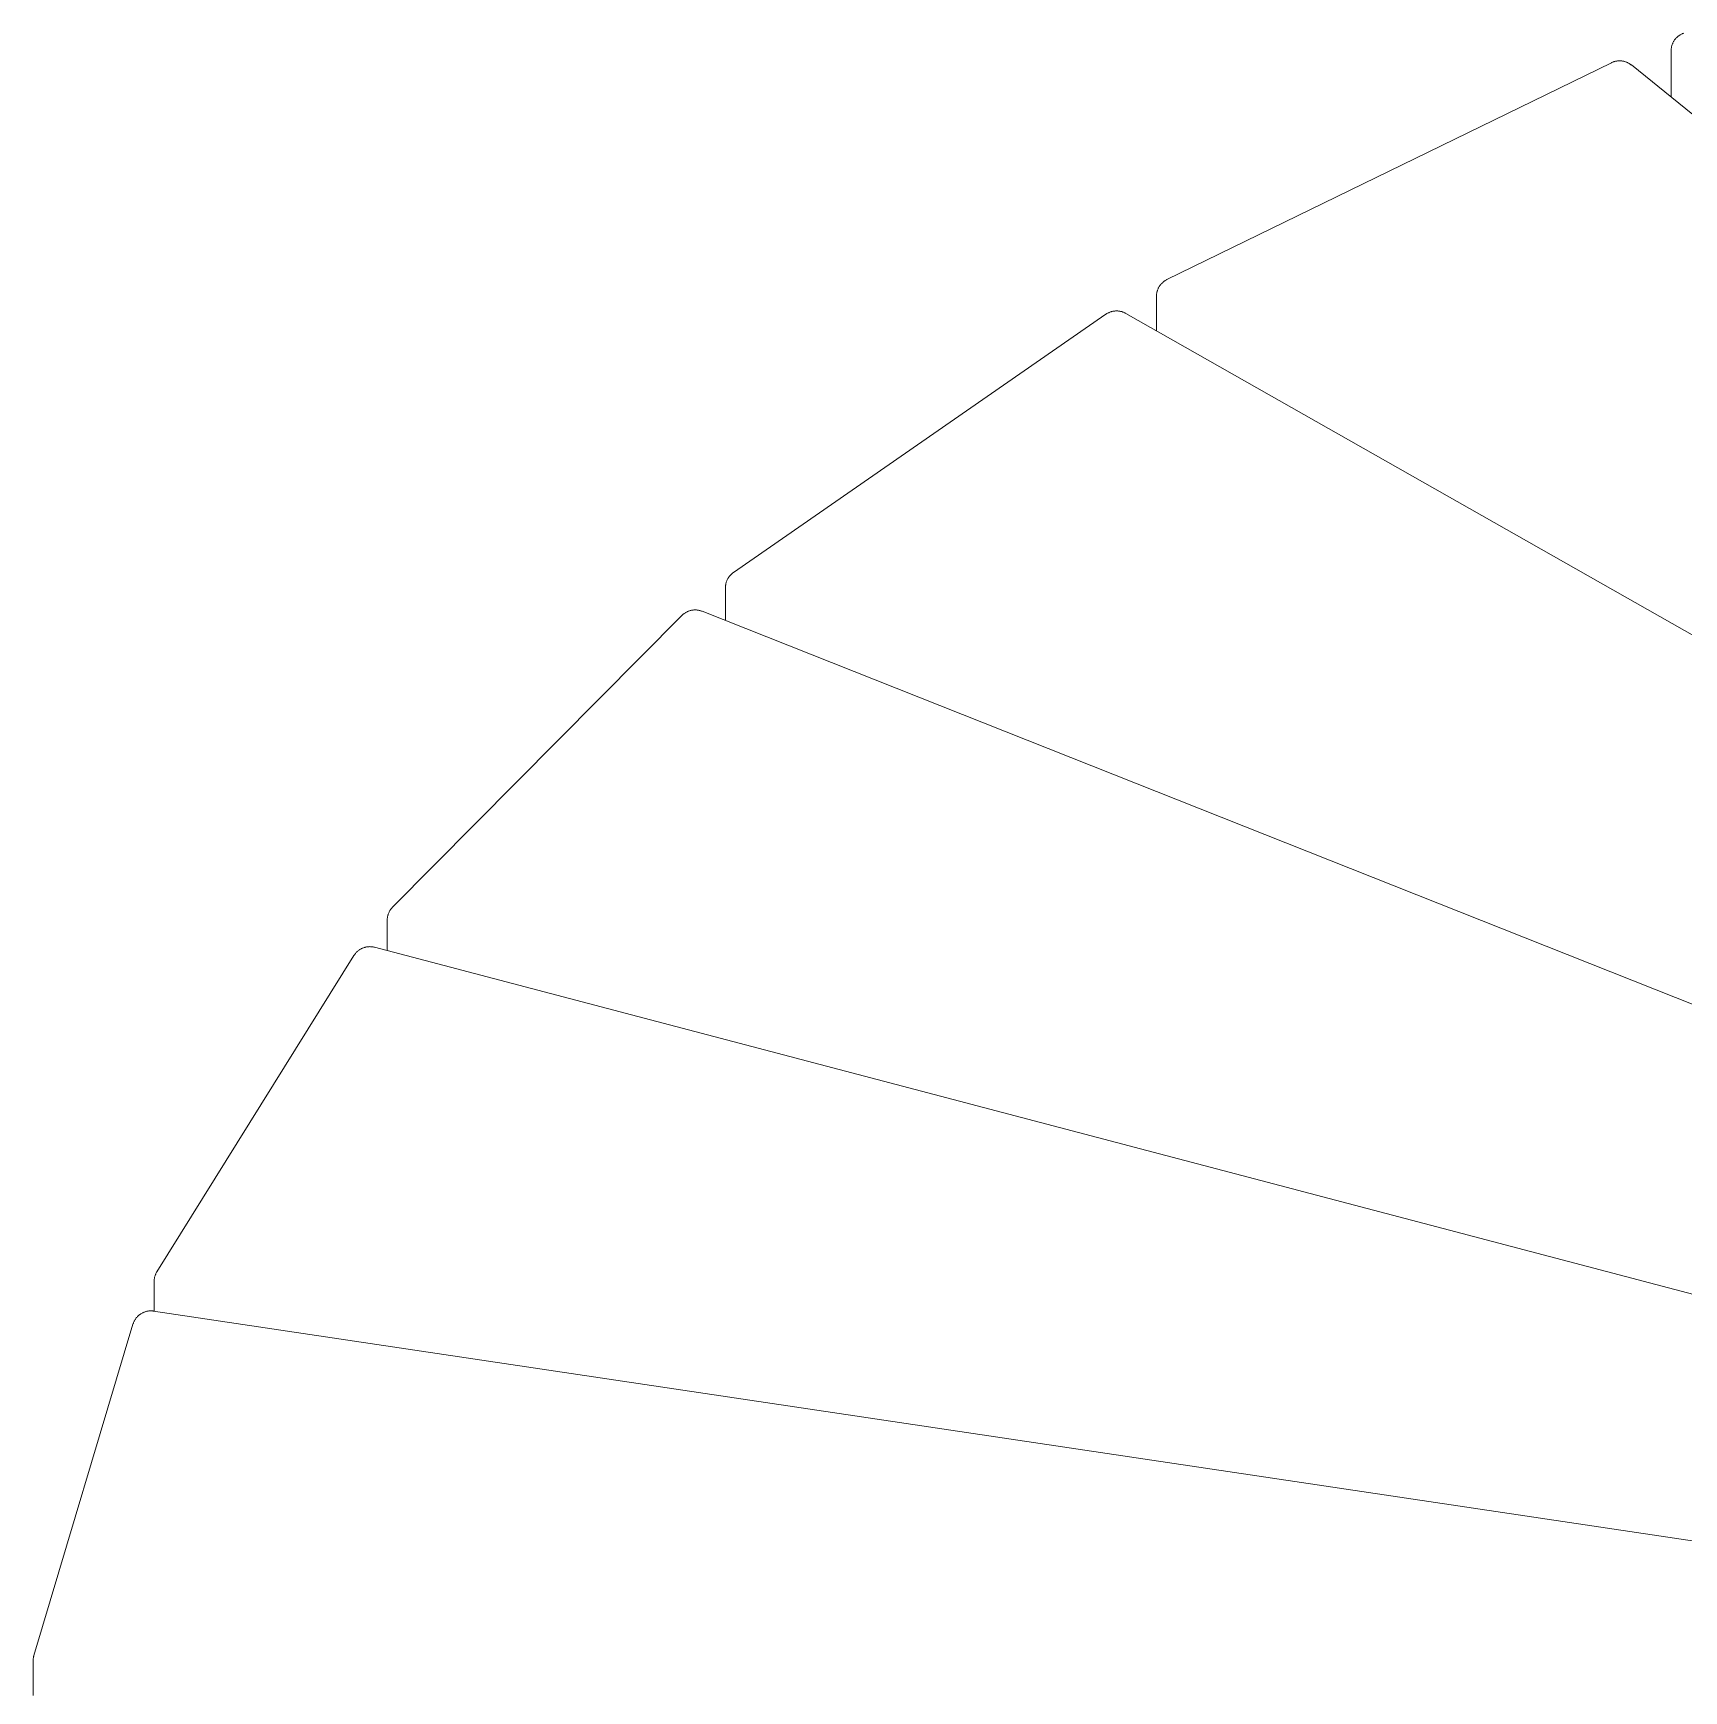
# Model space of a CAD drawing. Header units: inches. Extents: x -4 to 200, y 0 to 129.
# Drawn here: x 142.81 to 155.19, y 113.51 to 125.93 of the extents above; entities that cross this region are included whole.
import ezdxf

# ---------------------------------------------------------------- set-up
doc = ezdxf.new("R2010")
doc.units = ezdxf.units.IN
doc.layers.add('ZANO_R', color=7, linetype='Continuous', lineweight=0)

msp = doc.modelspace()

# ---------------------------------------------------------------- linework, layer by layer
at = {"layer": 'ZANO_R'}
for p, q in [((155.09554, 125.83338), (155.09696, 125.83804)), ((155.09696, 125.83804), (155.09853, 125.84264)), ((155.09853, 125.84264), (155.10026, 125.84719)), ((155.10026, 125.84719), (155.10214, 125.85167)), ((155.10214, 125.85167), (155.10418, 125.85609)), ((155.10418, 125.85609), (155.10638, 125.86043)), ((155.10638, 125.86043), (155.10872, 125.86469)), ((155.10872, 125.86469), (155.1112, 125.86888)), ((155.1112, 125.86888), (155.11384, 125.87297)), ((155.11384, 125.87297), (155.11661, 125.87697)), ((155.11661, 125.87697), (155.11951, 125.88087)), ((155.11951, 125.88087), (155.12255, 125.88466)), ((155.12255, 125.88466), (155.12572, 125.88835)), ((155.12572, 125.88835), (155.12902, 125.89193)), ((155.12902, 125.89193), (155.13244, 125.89539)), ((155.13244, 125.89539), (155.13597, 125.89873)), ((155.13597, 125.89873), (155.13962, 125.90195)), ((155.13962, 125.90195), (155.14338, 125.90504)), ((155.14338, 125.90504), (155.14725, 125.90799)), ((155.14725, 125.90799), (155.15121, 125.91081)), ((155.15121, 125.91081), (155.15527, 125.9135)), ((155.15527, 125.9135), (155.15942, 125.91604)), ((155.15942, 125.91604), (155.16365, 125.91843)), ((155.16365, 125.91843), (155.16797, 125.92068)), ((155.16797, 125.92068), (155.17236, 125.92277)), ((155.17236, 125.92277), (155.17682, 125.92472)), ((155.17682, 125.92472), (155.18134, 125.9265)), ((155.18134, 125.9265), (155.18592, 125.92813)), ((154.65553, 125.71228), (154.66004, 125.71385)), ((154.66004, 125.71385), (154.6646, 125.71527)), ((154.6646, 125.71527), (154.6692, 125.71653)), ((154.6692, 125.71653), (154.67385, 125.71763)), ((154.67385, 125.71763), (154.67852, 125.71858)), ((154.67852, 125.71858), (154.68323, 125.71936)), ((154.68323, 125.71936), (154.68796, 125.71999)), ((154.68796, 125.71999), (154.69272, 125.72045)), ((154.69272, 125.72045), (154.69748, 125.72075)), ((154.69748, 125.72075), (154.70225, 125.72089)), ((154.70225, 125.72089), (154.70702, 125.72087)), ((154.70702, 125.72087), (154.71179, 125.72068)), ((154.71179, 125.72068), (154.71655, 125.72034)), ((154.71655, 125.72034), (154.7213, 125.71983)), ((154.7213, 125.71983), (154.72603, 125.71916)), ((154.72603, 125.71916), (154.73073, 125.71833)), ((154.73073, 125.71833), (154.7354, 125.71734)), ((154.7354, 125.71734), (154.74003, 125.7162)), ((154.74003, 125.7162), (154.74462, 125.71489)), ((154.74462, 125.71489), (154.74917, 125.71343)), ((154.74917, 125.71343), (154.75366, 125.71182)), ((155.09019, 125.79496), (155.09027, 125.79982)), ((155.09019, 125.44855), (155.09019, 125.79496)), ((155.09027, 125.79982), (155.09053, 125.80468)), ((155.09053, 125.80468), (155.09095, 125.80953)), ((155.09095, 125.80953), (155.09153, 125.81436)), ((155.09153, 125.81436), (155.09229, 125.81916)), ((155.09229, 125.81916), (155.09321, 125.82394)), ((155.09321, 125.82394), (155.0943, 125.82868)), ((155.0943, 125.82868), (155.09554, 125.83338)), ((151.31094, 124.081), (154.64236, 125.70667)), ((154.64236, 125.70667), (154.64669, 125.70869)), ((154.64669, 125.70869), (154.65108, 125.71056)), ((154.65108, 125.71056), (154.65553, 125.71228)), ((154.75366, 125.71182), (154.7581, 125.71006)), ((154.7581, 125.71006), (154.76247, 125.70815)), ((154.76247, 125.70815), (154.76677, 125.70609)), ((154.76677, 125.70609), (154.77101, 125.70388)), ((154.77101, 125.70388), (154.77516, 125.70153)), ((154.77516, 125.70153), (154.77924, 125.69904)), ((154.77924, 125.69904), (154.78322, 125.69642)), ((154.78322, 125.69642), (154.78633, 125.69423)), ((154.78633, 125.69423), (154.78938, 125.69196)), ((154.78938, 125.69196), (154.79237, 125.68961)), ((154.79237, 125.68961), (164.31124, 117.98489)), ((151.23343, 123.97429), (151.2342, 123.97913)), ((151.2342, 123.97913), (151.23513, 123.98394)), ((151.23513, 123.98394), (151.23623, 123.98872)), ((151.23623, 123.98872), (151.2375, 123.99346)), ((151.2375, 123.99346), (151.23894, 123.99814)), ((151.23894, 123.99814), (151.24053, 124.00278)), ((151.24053, 124.00278), (151.24229, 124.00736)), ((151.24229, 124.00736), (151.24421, 124.01187)), ((151.24421, 124.01187), (151.24628, 124.01631)), ((151.24628, 124.01631), (151.2485, 124.02068)), ((151.2485, 124.02068), (151.25088, 124.02497)), ((151.25088, 124.02497), (151.2534, 124.02918)), ((151.2534, 124.02918), (151.25607, 124.03329)), ((151.25607, 124.03329), (151.25889, 124.0373)), ((151.25889, 124.0373), (151.26184, 124.04122)), ((151.26184, 124.04122), (151.26492, 124.04503)), ((151.26492, 124.04503), (151.26814, 124.04873)), ((151.26814, 124.04873), (151.27148, 124.05232)), ((151.27148, 124.05232), (151.27495, 124.05579)), ((151.27495, 124.05579), (151.27853, 124.05913)), ((151.27853, 124.05913), (151.28223, 124.06235)), ((151.28223, 124.06235), (151.28604, 124.06543)), ((151.28604, 124.06543), (151.28996, 124.06838)), ((151.28996, 124.06838), (151.29397, 124.0712)), ((151.29397, 124.0712), (151.29808, 124.07387)), ((151.29808, 124.07387), (151.30229, 124.07639)), ((151.30229, 124.07639), (151.30658, 124.07877)), ((151.30658, 124.07877), (151.31094, 124.081)), ((151.23206, 123.95474), (151.23215, 123.95964)), ((151.23206, 123.69809), (151.23206, 123.95474)), ((151.23215, 123.95964), (151.23241, 123.96454)), ((151.23241, 123.96454), (151.23283, 123.96942)), ((151.23283, 123.96942), (151.23343, 123.97429)), ((148.06159, 121.88647), (150.85345, 123.82144)), ((150.85345, 123.82144), (150.85742, 123.8241)), ((150.85742, 123.8241), (150.86148, 123.82661)), ((150.86148, 123.82661), (150.86562, 123.82899)), ((150.86562, 123.82899), (150.86985, 123.83123)), ((150.86985, 123.83123), (150.87414, 123.83332)), ((150.87414, 123.83332), (150.87851, 123.83526)), ((150.87851, 123.83526), (150.88294, 123.83706)), ((150.88294, 123.83706), (150.88742, 123.8387)), ((150.88742, 123.8387), (150.89196, 123.84019)), ((150.89196, 123.84019), (150.89655, 123.84152)), ((150.89655, 123.84152), (150.90118, 123.8427)), ((150.90118, 123.8427), (150.90585, 123.84372)), ((150.90585, 123.84372), (150.91055, 123.84458)), ((150.91055, 123.84458), (150.91528, 123.84528)), ((150.91528, 123.84528), (150.92002, 123.84582)), ((150.92002, 123.84582), (150.92479, 123.84619)), ((150.92479, 123.84619), (150.92956, 123.84641)), ((150.92956, 123.84641), (150.93434, 123.84646)), ((150.93434, 123.84646), (150.93912, 123.84635)), ((150.93912, 123.84635), (150.94389, 123.84608)), ((150.94389, 123.84608), (150.94864, 123.84564)), ((150.94864, 123.84564), (150.95339, 123.84505)), ((150.95339, 123.84505), (150.9581, 123.84429)), ((150.9581, 123.84429), (150.96279, 123.84337)), ((150.96279, 123.84337), (150.96745, 123.84229)), ((150.96745, 123.84229), (150.97206, 123.84106)), ((150.97206, 123.84106), (150.97664, 123.83967)), ((150.97664, 123.83967), (150.98116, 123.83812)), ((150.98116, 123.83812), (150.98562, 123.83643)), ((150.98562, 123.83643), (150.99003, 123.83458)), ((150.99003, 123.83458), (150.99437, 123.83258)), ((150.99437, 123.83258), (150.99863, 123.83044)), ((150.99863, 123.83044), (151.00281, 123.82817)), ((151.00281, 123.82817), (162.69439, 117.19482)), ((148.03318, 121.86033), (148.03632, 121.86402)), ((148.03632, 121.86402), (148.03959, 121.86759)), ((148.03959, 121.86759), (148.04298, 121.87105)), ((148.04298, 121.87105), (148.04648, 121.87438)), ((148.04648, 121.87438), (148.0501, 121.8776)), ((148.0501, 121.8776), (148.05383, 121.88069)), ((148.05383, 121.88069), (148.05766, 121.88365)), ((148.05766, 121.88365), (148.06159, 121.88647)), ((148.00112, 121.771), (148.00121, 121.77584)), ((148.00112, 121.52632), (148.00112, 121.771)), ((148.00121, 121.77584), (148.00146, 121.78068)), ((148.00146, 121.78068), (148.00187, 121.7855)), ((148.00187, 121.7855), (148.00245, 121.7903)), ((148.00245, 121.7903), (148.0032, 121.79509)), ((148.0032, 121.79509), (148.00411, 121.79984)), ((148.00411, 121.79984), (148.00519, 121.80456)), ((148.00519, 121.80456), (148.00643, 121.80924)), ((148.00643, 121.80924), (148.00782, 121.81387)), ((148.00782, 121.81387), (148.00938, 121.81846)), ((148.00938, 121.81846), (148.01109, 121.82298)), ((148.01109, 121.82298), (148.01296, 121.82745)), ((148.01296, 121.82745), (148.01498, 121.83185)), ((148.01498, 121.83185), (148.01715, 121.83617)), ((148.01715, 121.83617), (148.01947, 121.84042)), ((148.01947, 121.84042), (148.02194, 121.84459)), ((148.02194, 121.84459), (148.02454, 121.84867)), ((148.02454, 121.84867), (148.02729, 121.85266)), ((148.02729, 121.85266), (148.03017, 121.85655)), ((148.03017, 121.85655), (148.03318, 121.86033)), ((145.50655, 119.37885), (147.67402, 121.56432)), ((147.67402, 121.56432), (147.67751, 121.56771)), ((147.67751, 121.56771), (147.68111, 121.57099)), ((147.68111, 121.57099), (147.68483, 121.57413)), ((147.68483, 121.57413), (147.68865, 121.57715)), ((147.68865, 121.57715), (147.69257, 121.58003)), ((147.69257, 121.58003), (147.69659, 121.58278)), ((147.69659, 121.58278), (147.7007, 121.58538)), ((147.7007, 121.58538), (147.7049, 121.58784)), ((147.7049, 121.58784), (147.70919, 121.59015)), ((147.70919, 121.59015), (147.71355, 121.59231)), ((147.71355, 121.59231), (147.71798, 121.59432)), ((147.71798, 121.59432), (147.72248, 121.59618)), ((147.72248, 121.59618), (147.72704, 121.59788)), ((147.72704, 121.59788), (147.73166, 121.59942)), ((147.73166, 121.59942), (147.73633, 121.6008)), ((147.73633, 121.6008), (147.74104, 121.60201)), ((147.74104, 121.60201), (147.7458, 121.60306)), ((147.7458, 121.60306), (147.75058, 121.60395)), ((147.75058, 121.60395), (147.7554, 121.60467)), ((147.7554, 121.60467), (147.76024, 121.60522)), ((147.76024, 121.60522), (147.76509, 121.60561)), ((147.76509, 121.60561), (147.76995, 121.60583)), ((147.76995, 121.60583), (147.77482, 121.60587)), ((147.77482, 121.60587), (147.77968, 121.60575)), ((147.77968, 121.60575), (147.78454, 121.60546)), ((147.78454, 121.60546), (147.78939, 121.60501)), ((147.78939, 121.60501), (147.79422, 121.60438)), ((147.79422, 121.60438), (147.79902, 121.60359)), ((147.79902, 121.60359), (147.80379, 121.60263)), ((147.80379, 121.60263), (147.80853, 121.60151)), ((147.80853, 121.60151), (147.81323, 121.60022)), ((147.81323, 121.60022), (147.81787, 121.59878)), ((147.81787, 121.59878), (147.82175, 121.59743)), ((147.82175, 121.59743), (147.82559, 121.59597)), ((147.82559, 121.59597), (161.33465, 116.23555)), ((145.50325, 119.3754), (145.50655, 119.37885)), ((145.46581, 119.27991), (145.46589, 119.28468)), ((145.46581, 119.05317), (145.46581, 119.27991)), ((145.46589, 119.28468), (145.46614, 119.28945)), ((145.46614, 119.28945), (145.46654, 119.2942)), ((145.46654, 119.2942), (145.46711, 119.29894)), ((145.46711, 119.29894), (145.46783, 119.30366)), ((145.46783, 119.30366), (145.46872, 119.30835)), ((145.46872, 119.30835), (145.46976, 119.313)), ((145.46976, 119.313), (145.47097, 119.31762)), ((145.47097, 119.31762), (145.47233, 119.3222)), ((145.47233, 119.3222), (145.47384, 119.32672)), ((145.47384, 119.32672), (145.47551, 119.33119)), ((145.47551, 119.33119), (145.47732, 119.33561)), ((145.47732, 119.33561), (145.47929, 119.33996)), ((145.47929, 119.33996), (145.4814, 119.34423)), ((145.4814, 119.34423), (145.48366, 119.34844)), ((145.48366, 119.34844), (145.48606, 119.35257)), ((145.48606, 119.35257), (145.48859, 119.35661)), ((145.48859, 119.35661), (145.49126, 119.36056)), ((145.49126, 119.36056), (145.49407, 119.36442)), ((145.49407, 119.36442), (145.497, 119.36818)), ((145.497, 119.36818), (145.50007, 119.37185)), ((145.50007, 119.37185), (145.50325, 119.3754)), ((143.73953, 116.64681), (145.21675, 119.01638)), ((145.21675, 119.01638), (145.21941, 119.02049)), ((145.21941, 119.02049), (145.22221, 119.0245)), ((145.22221, 119.0245), (145.22515, 119.02841)), ((145.22515, 119.02841), (145.22822, 119.03221)), ((145.22822, 119.03221), (145.23142, 119.03591)), ((145.23142, 119.03591), (145.23475, 119.03949)), ((145.23475, 119.03949), (145.2382, 119.04295)), ((145.2382, 119.04295), (145.24177, 119.04629)), ((145.24177, 119.04629), (145.24546, 119.04951)), ((145.24546, 119.04951), (145.24925, 119.05259)), ((145.24925, 119.05259), (145.25315, 119.05554)), ((145.25315, 119.05554), (145.25715, 119.05836)), ((145.25715, 119.05836), (145.26124, 119.06103)), ((145.26124, 119.06103), (145.26543, 119.06356)), ((145.26543, 119.06356), (145.2697, 119.06594)), ((145.2697, 119.06594), (145.27405, 119.06817)), ((145.27405, 119.06817), (145.27848, 119.07025)), ((145.27848, 119.07025), (145.28297, 119.07217)), ((145.28297, 119.07217), (145.28753, 119.07394)), ((145.28753, 119.07394), (145.29215, 119.07554)), ((145.29215, 119.07554), (145.29682, 119.07699)), ((145.29682, 119.07699), (145.30154, 119.07827)), ((145.30154, 119.07827), (145.3063, 119.07938)), ((145.3063, 119.07938), (145.3111, 119.08033)), ((145.3111, 119.08033), (145.31593, 119.08111)), ((145.31593, 119.08111), (145.32078, 119.08173)), ((145.32078, 119.08173), (145.32565, 119.08217)), ((145.32565, 119.08217), (145.33053, 119.08245)), ((145.33053, 119.08245), (145.33542, 119.08255)), ((145.33542, 119.08255), (145.34031, 119.08249)), ((145.34031, 119.08249), (145.34519, 119.08225)), ((145.34519, 119.08225), (145.35006, 119.08184)), ((145.35006, 119.08184), (145.35492, 119.08127)), ((145.35492, 119.08127), (145.35975, 119.08052)), ((145.35975, 119.08052), (145.36456, 119.07961)), ((145.36456, 119.07961), (145.36815, 119.07882)), ((145.36815, 119.07882), (145.37172, 119.07793)), ((145.37172, 119.07793), (160.28779, 115.15331)), ((143.73701, 116.64262), (143.73953, 116.64681)), ((143.71826, 116.57249), (143.71834, 116.57738)), ((143.71826, 116.35111), (143.71826, 116.57249)), ((143.71834, 116.57738), (143.7186, 116.58227)), ((143.7186, 116.58227), (143.71902, 116.58715)), ((143.71902, 116.58715), (143.71962, 116.592)), ((143.71962, 116.592), (143.72038, 116.59684)), ((143.72038, 116.59684), (143.72131, 116.60164)), ((143.72131, 116.60164), (143.72241, 116.60641)), ((143.72241, 116.60641), (143.72368, 116.61114)), ((143.72368, 116.61114), (143.72511, 116.61582)), ((143.72511, 116.61582), (143.7267, 116.62045)), ((143.7267, 116.62045), (143.72845, 116.62502)), ((143.72845, 116.62502), (143.73036, 116.62953)), ((143.73036, 116.62953), (143.73242, 116.63397)), ((143.73242, 116.63397), (143.73464, 116.63833)), ((143.73464, 116.63833), (143.73701, 116.64262)), ((143.56635, 116.27104), (143.56844, 116.27542)), ((143.56844, 116.27542), (143.57068, 116.27971)), ((143.57068, 116.27971), (143.57306, 116.28393)), ((143.57306, 116.28393), (143.57559, 116.28806)), ((143.57559, 116.28806), (143.57826, 116.29211)), ((143.57826, 116.29211), (143.58107, 116.29605)), ((143.58107, 116.29605), (143.58401, 116.2999)), ((143.58401, 116.2999), (143.58709, 116.30365)), ((143.58709, 116.30365), (143.59029, 116.30729)), ((143.59029, 116.30729), (143.59361, 116.31081)), ((143.59361, 116.31081), (143.59706, 116.31422)), ((143.59706, 116.31422), (143.60062, 116.31751)), ((143.60062, 116.31751), (143.60429, 116.32067)), ((143.60429, 116.32067), (143.60807, 116.3237)), ((143.60807, 116.3237), (143.61195, 116.32661)), ((143.61195, 116.32661), (143.61592, 116.32937)), ((143.61592, 116.32937), (143.61999, 116.332)), ((143.61999, 116.332), (143.62415, 116.33449)), ((143.62415, 116.33449), (143.6284, 116.33683)), ((143.6284, 116.33683), (143.63272, 116.33902)), ((143.63272, 116.33902), (143.63711, 116.34106)), ((143.63711, 116.34106), (143.64157, 116.34295)), ((143.64157, 116.34295), (143.6461, 116.34469)), ((143.6461, 116.34469), (143.65068, 116.34627)), ((143.65068, 116.34627), (143.65531, 116.34769)), ((143.65531, 116.34769), (143.65999, 116.34894)), ((143.65999, 116.34894), (143.66471, 116.35004)), ((143.66471, 116.35004), (143.66946, 116.35097)), ((143.66946, 116.35097), (143.67425, 116.35174)), ((143.67425, 116.35174), (143.67905, 116.35235)), ((143.67905, 116.35235), (143.68388, 116.35278)), ((143.68388, 116.35278), (143.68872, 116.35305)), ((143.68872, 116.35305), (143.69356, 116.35316)), ((143.69356, 116.35316), (143.69841, 116.35309)), ((143.69841, 116.35309), (143.70325, 116.35286)), ((143.70325, 116.35286), (143.70808, 116.35247)), ((143.70808, 116.35247), (143.71149, 116.35208)), ((143.71149, 116.35208), (143.71489, 116.35162)), ((143.71489, 116.35162), (159.58474, 113.98204)), ((142.81744, 113.77124), (143.55954, 116.25291)), ((143.55954, 116.25291), (143.561, 116.25753)), ((143.561, 116.25753), (143.56263, 116.2621)), ((143.56263, 116.2621), (143.56441, 116.2666)), ((143.56441, 116.2666), (143.56635, 116.27104)), ((142.81156, 113.73099), (142.81163, 113.73553)), ((142.81156, 113.47076), (142.81156, 113.73099)), ((142.81163, 113.73553), (142.81185, 113.74006)), ((142.81185, 113.74006), (142.81221, 113.74458)), ((142.81221, 113.74458), (142.81273, 113.74909)), ((142.81273, 113.74909), (142.81338, 113.75357)), ((142.81338, 113.75357), (142.81418, 113.75804)), ((142.81418, 113.75804), (142.81513, 113.76247)), ((142.81513, 113.76247), (142.81622, 113.76688)), ((142.81622, 113.76688), (142.81744, 113.77124))]:
    msp.add_line(p, q, dxfattribs=at)

doc.saveas('drawing.dxf')
